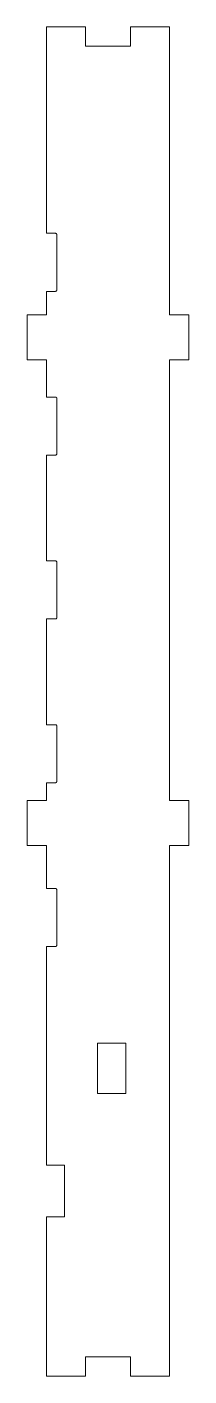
# Model space of a CAD drawing. Header units: millimetres. Extents: x -87 to -62, y -105 to 105.
import ezdxf

# ---------------------------------------------------------------- set-up
doc = ezdxf.new("R2010")
doc.units = ezdxf.units.MM
doc.layers.get('0').update_dxf_attribs({"linetype": 'CONTINUOUS', "lineweight": 0})

msp = doc.modelspace()

# ---------------------------------------------------------------- linework, layer by layer
for p, q in [((-84.05, 72.605), (-84.05, 104.6)), ((-84.05, 104.6), (-78.025, 104.6)), ((-78.025, 104.6), (-78.025, 101.6)), ((-71.025, 101.6), (-71.025, 104.6)), ((-71.025, 104.6), (-65, 104.6)), ((-65, 104.6), (-65, 59.984)), ((-78.025, 101.6), (-71.025, 101.6)), ((-82.65, 72.605), (-84.05, 72.605)), ((-82.625, 72.603), (-82.65, 72.605)), ((-82.6, 72.599), (-82.625, 72.603)), ((-82.576, 72.591), (-82.6, 72.599)), ((-82.554, 72.58), (-82.576, 72.591)), ((-82.532, 72.567), (-82.554, 72.58)), ((-82.513, 72.551), (-82.532, 72.567)), ((-82.496, 72.532), (-82.513, 72.551)), ((-82.481, 72.512), (-82.496, 72.532)), ((-82.469, 72.49), (-82.481, 72.512)), ((-82.46, 72.467), (-82.469, 72.49)), ((-82.454, 72.442), (-82.46, 72.467)), ((-82.45, 72.418), (-82.454, 72.442)), ((-82.45, 63.792), (-82.45, 72.418)), ((-84.05, 59.984), (-84.05, 63.605)), ((-84.05, 63.605), (-82.65, 63.605)), ((-82.65, 63.605), (-82.625, 63.607)), ((-82.625, 63.607), (-82.6, 63.611)), ((-82.6, 63.611), (-82.576, 63.619)), ((-82.576, 63.619), (-82.554, 63.63)), ((-82.554, 63.63), (-82.532, 63.643)), ((-82.532, 63.643), (-82.513, 63.659)), ((-82.513, 63.659), (-82.496, 63.678)), ((-82.496, 63.678), (-82.481, 63.698)), ((-82.481, 63.698), (-82.469, 63.72)), ((-82.469, 63.72), (-82.46, 63.743)), ((-82.46, 63.743), (-82.454, 63.768)), ((-82.454, 63.768), (-82.45, 63.792)), ((-87.05, 52.984), (-87.05, 59.984)), ((-87.05, 59.984), (-84.05, 59.984)), ((-65, 59.984), (-62, 59.984)), ((-62, 59.984), (-62, 52.984)), ((-84.05, 52.984), (-87.05, 52.984)), ((-84.05, 47.205), (-84.05, 52.984)), ((-62, 52.984), (-65, 52.984)), ((-65, 52.984), (-65, -15.328)), ((-82.65, 47.205), (-84.05, 47.205)), ((-82.625, 47.203), (-82.65, 47.205)), ((-82.6, 47.199), (-82.625, 47.203)), ((-82.576, 47.191), (-82.6, 47.199)), ((-82.554, 47.18), (-82.576, 47.191)), ((-82.532, 47.167), (-82.554, 47.18)), ((-82.513, 47.151), (-82.532, 47.167)), ((-82.496, 47.132), (-82.513, 47.151)), ((-82.481, 47.112), (-82.496, 47.132)), ((-82.469, 47.09), (-82.481, 47.112)), ((-82.46, 47.067), (-82.469, 47.09)), ((-82.454, 47.042), (-82.46, 47.067)), ((-82.45, 47.018), (-82.454, 47.042)), ((-82.45, 38.392), (-82.45, 47.018)), ((-84.05, 21.805), (-84.05, 38.205)), ((-84.05, 38.205), (-82.65, 38.205)), ((-82.65, 38.205), (-82.625, 38.207)), ((-82.625, 38.207), (-82.6, 38.211)), ((-82.6, 38.211), (-82.576, 38.219)), ((-82.576, 38.219), (-82.554, 38.23)), ((-82.554, 38.23), (-82.532, 38.243)), ((-82.532, 38.243), (-82.513, 38.259)), ((-82.513, 38.259), (-82.496, 38.278)), ((-82.496, 38.278), (-82.481, 38.298)), ((-82.481, 38.298), (-82.469, 38.32)), ((-82.469, 38.32), (-82.46, 38.343)), ((-82.46, 38.343), (-82.454, 38.368)), ((-82.454, 38.368), (-82.45, 38.392)), ((-82.65, 21.805), (-84.05, 21.805)), ((-82.625, 21.803), (-82.65, 21.805)), ((-82.6, 21.799), (-82.625, 21.803)), ((-82.576, 21.791), (-82.6, 21.799)), ((-82.554, 21.78), (-82.576, 21.791)), ((-82.532, 21.767), (-82.554, 21.78)), ((-82.513, 21.751), (-82.532, 21.767)), ((-82.496, 21.732), (-82.513, 21.751)), ((-82.481, 21.712), (-82.496, 21.732)), ((-82.469, 21.69), (-82.481, 21.712)), ((-82.46, 21.667), (-82.469, 21.69)), ((-82.454, 21.642), (-82.46, 21.667)), ((-82.45, 21.618), (-82.454, 21.642)), ((-82.45, 12.992), (-82.45, 21.618)), ((-84.05, -3.595), (-84.05, 12.805)), ((-84.05, 12.805), (-82.65, 12.805)), ((-82.65, 12.805), (-82.625, 12.807)), ((-82.625, 12.807), (-82.6, 12.811)), ((-82.6, 12.811), (-82.576, 12.819)), ((-82.576, 12.819), (-82.554, 12.83)), ((-82.554, 12.83), (-82.532, 12.843)), ((-82.532, 12.843), (-82.513, 12.859)), ((-82.513, 12.859), (-82.496, 12.878)), ((-82.496, 12.878), (-82.481, 12.898)), ((-82.481, 12.898), (-82.469, 12.92)), ((-82.469, 12.92), (-82.46, 12.943)), ((-82.46, 12.943), (-82.454, 12.968)), ((-82.454, 12.968), (-82.45, 12.992)), ((-82.65, -3.595), (-84.05, -3.595)), ((-82.625, -3.597), (-82.65, -3.595)), ((-82.6, -3.601), (-82.625, -3.597)), ((-82.576, -3.609), (-82.6, -3.601)), ((-82.554, -3.62), (-82.576, -3.609)), ((-82.532, -3.633), (-82.554, -3.62)), ((-82.513, -3.649), (-82.532, -3.633)), ((-82.496, -3.668), (-82.513, -3.649)), ((-82.481, -3.688), (-82.496, -3.668)), ((-82.469, -3.71), (-82.481, -3.688)), ((-82.46, -3.733), (-82.469, -3.71)), ((-82.454, -3.758), (-82.46, -3.733)), ((-82.45, -3.782), (-82.454, -3.758)), ((-82.45, -12.408), (-82.45, -3.782)), ((-82.532, -12.557), (-82.513, -12.541)), ((-82.513, -12.541), (-82.496, -12.522)), ((-82.496, -12.522), (-82.481, -12.502)), ((-82.481, -12.502), (-82.469, -12.48)), ((-82.469, -12.48), (-82.46, -12.457)), ((-82.46, -12.457), (-82.454, -12.432)), ((-82.454, -12.432), (-82.45, -12.408)), ((-84.05, -15.328), (-84.05, -12.595)), ((-84.05, -12.595), (-82.65, -12.595)), ((-82.65, -12.595), (-82.625, -12.593)), ((-82.625, -12.593), (-82.6, -12.589)), ((-82.6, -12.589), (-82.576, -12.581)), ((-82.576, -12.581), (-82.554, -12.57)), ((-82.554, -12.57), (-82.532, -12.557)), ((-87.05, -22.328), (-87.05, -15.328)), ((-87.05, -15.328), (-84.05, -15.328)), ((-65, -15.328), (-62, -15.328)), ((-62, -15.328), (-62, -22.328)), ((-84.05, -22.328), (-87.05, -22.328)), ((-84.05, -28.995), (-84.05, -22.328)), ((-62, -22.328), (-65, -22.328)), ((-65, -22.328), (-65, -104.6)), ((-82.65, -28.995), (-84.05, -28.995)), ((-82.625, -28.997), (-82.65, -28.995)), ((-82.6, -29.001), (-82.625, -28.997)), ((-82.576, -29.009), (-82.6, -29.001)), ((-82.554, -29.02), (-82.576, -29.009)), ((-82.532, -29.033), (-82.554, -29.02)), ((-82.513, -29.049), (-82.532, -29.033)), ((-82.496, -29.068), (-82.513, -29.049)), ((-82.481, -29.088), (-82.496, -29.068)), ((-82.469, -29.11), (-82.481, -29.088)), ((-82.46, -29.133), (-82.469, -29.11)), ((-82.454, -29.158), (-82.46, -29.133)), ((-82.45, -29.182), (-82.454, -29.158)), ((-82.45, -37.808), (-82.45, -29.182)), ((-84.05, -71.9), (-84.05, -37.995)), ((-84.05, -37.995), (-82.65, -37.995)), ((-82.65, -37.995), (-82.625, -37.993)), ((-82.625, -37.993), (-82.6, -37.989)), ((-82.6, -37.989), (-82.576, -37.981)), ((-82.576, -37.981), (-82.554, -37.97)), ((-82.554, -37.97), (-82.532, -37.957)), ((-82.532, -37.957), (-82.513, -37.941)), ((-82.513, -37.941), (-82.496, -37.922)), ((-82.496, -37.922), (-82.481, -37.902)), ((-82.481, -37.902), (-82.469, -37.88)), ((-82.469, -37.88), (-82.46, -37.857)), ((-82.46, -37.857), (-82.454, -37.832)), ((-82.454, -37.832), (-82.45, -37.808)), ((-76.15, -60.8), (-76.15, -53)), ((-76.15, -53), (-71.75, -53)), ((-71.75, -53), (-71.75, -60.8)), ((-71.75, -60.8), (-76.15, -60.8)), ((-81.25, -71.9), (-84.05, -71.9)), ((-81.25, -79.9), (-81.25, -71.9)), ((-84.05, -104.6), (-84.05, -79.9)), ((-84.05, -79.9), (-81.25, -79.9)), ((-71.025, -101.6), (-78.025, -101.6)), ((-78.025, -101.6), (-78.025, -104.6)), ((-71.025, -104.6), (-71.025, -101.6)), ((-78.025, -104.6), (-84.05, -104.6)), ((-65, -104.6), (-71.025, -104.6))]:
    msp.add_line(p, q)

doc.saveas('drawing.dxf')
